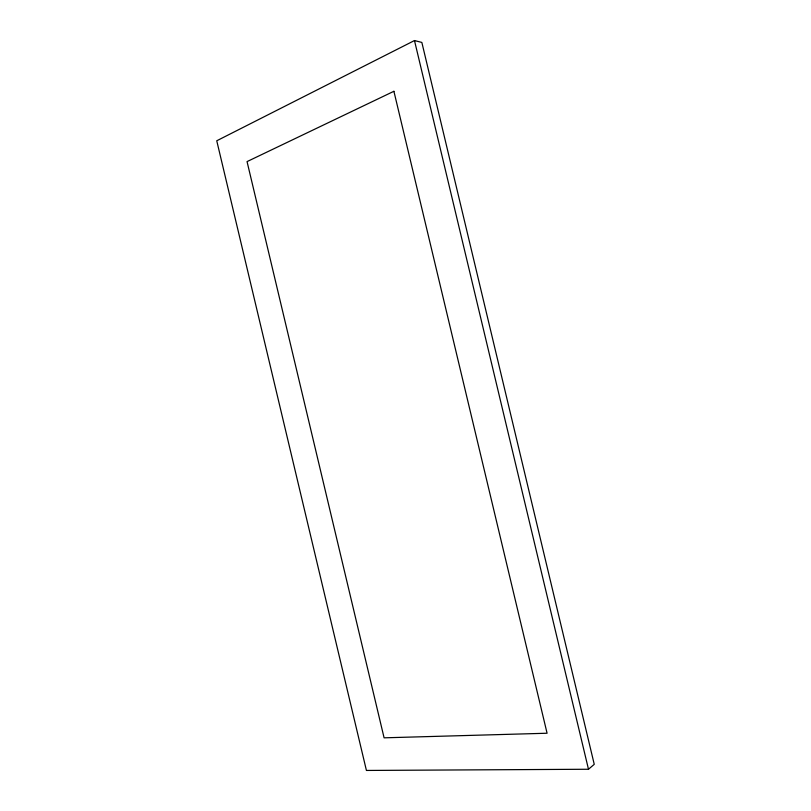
<?xml version="1.0" encoding="UTF-8"?>
<svg xmlns="http://www.w3.org/2000/svg" width="811" height="811" viewBox="0 0 811 811"><rect width="100%" height="100%" fill="white"/><g stroke="black" fill="none" stroke-linecap="round" stroke-linejoin="round"><path stroke-width="1.22" d="M588.482 769.254L594.25 764.337L421.852 42.436L414.482 40.55L216.75 140.779L366.42 770.45L588.482 769.254L414.482 40.55M393.903 91.288L247.051 161.602L384.09 737.828L547.08 733.235L393.903 91.288"/></g></svg>
